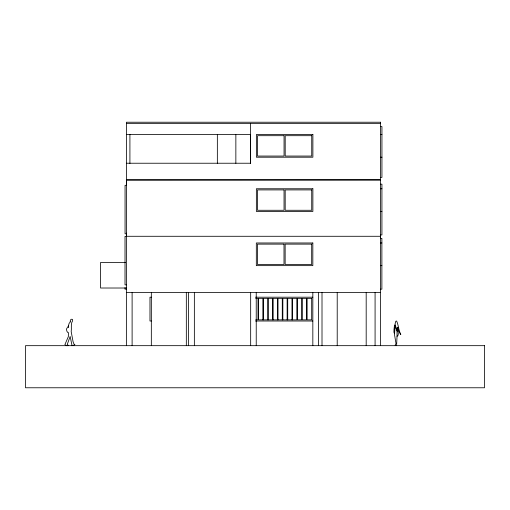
<?xml version="1.0" encoding="UTF-8"?>
<svg xmlns="http://www.w3.org/2000/svg" width="510" height="510" viewBox="0 0 510 510"><rect width="100%" height="100%" fill="white"/><g stroke="black" fill="none" stroke-linecap="round" stroke-linejoin="round"><path stroke-width="0.76" d="M235.856 163.296L235.862 134.736M380.53 238.234L380.53 236.283L380.53 345.672M397.73 330.321L397.781 331.29L397.252 331.309L395.001 324.271L395.798 321.236L396.646 321.032C398.361 324.679 398.406 328.905 400.038 332.813C402.925 338.742 396.965 328.65 397.781 327.178C396.933 330.072 399.234 332.903 397.851 335.803L397.022 336.256L396.614 345.672M394.568 332.456L394.867 327.05L394.581 335.102L396.002 343.44L395.135 345.289L396.327 345.672M397.774 331.156L397.736 330.576M395.122 325.036L394.421 325.871L393.981 329.619L393.918 332.182L394.491 333.782M72.745 345.672L74.913 344.588L73.988 344.091L73.108 341.859L71.19 331.685C71.795 327.356 70.488 324.016 72.637 320.72C73.453 318.253 69.303 318.871 70.431 321.829L70.048 321.753L69.959 322.473C68.276 323.289 69.073 326.572 67.664 326.961L66.434 329.16L66.88 331.251L67.913 332.635L68.493 332.616L68.327 336.664L64.885 344.639L66.561 345.672L68.002 345.64L68.04 345.136L67.212 344.55L70.144 336.453L72.044 345.672M126.378 179.953L380.581 179.909L126.378 179.953L126.378 185.512M126.423 123.356L380.6 123.356M380.581 126.588L381.939 126.588L381.939 177.365L380.581 177.365M126.423 134.544L250.608 134.544M380.581 134.544L381.939 134.544M380.581 157.207L381.939 157.207M126.423 163.232L250.633 163.232M380.575 184.174L381.926 184.174L381.926 234.944L380.575 234.944M126.416 185.321L125.058 185.321L125.058 233.797L126.416 233.797M380.575 188.764L381.926 188.764M380.575 211.427L381.926 211.427M126.372 236.379L125.014 236.379L125.014 284.86L126.372 284.86M380.53 238.387L381.882 238.387L381.882 289.164L380.53 289.164M380.53 242.977L381.882 242.977M125.581 262.484L100.546 262.484L100.546 288.016L126.365 288.016M380.53 265.64L381.882 265.64M126.372 289.164L125.014 289.164L125.014 287.595M126.372 292.606L380.53 292.606M151.33 297.196L149.972 297.196L149.972 321L151.33 321M255.491 297.196L312.834 297.196M255.733 298.344L258.015 298.344L258.015 319.859L255.733 319.859M255.491 321.007L312.834 321.007M397.022 336.256L397.041 330.99L394.759 325.163M375.079 292.606L375.079 345.672M366.186 292.606L366.186 345.672M337.212 292.606L337.212 345.672M322.008 292.606L322.008 345.672M318.565 292.606L318.565 345.672M312.834 292.606L312.834 345.672M292.561 319.859L292.561 298.344L296.839 298.344L296.839 319.859L258.589 319.859L258.589 298.344L262.867 298.344L262.867 319.859M291.988 319.859L291.988 298.344L287.71 298.344L287.71 319.859M287.13 319.859L287.13 298.344L282.852 298.344L282.852 319.859M282.279 319.859L282.279 298.344L278.001 298.344L278.001 319.859M277.427 319.859L277.427 298.344L273.15 298.344L273.15 319.859M272.576 319.859L272.576 298.344L268.298 298.344L268.298 319.859M267.724 319.859L267.724 298.344L263.44 298.344L263.44 319.859M256.23 292.606L256.23 345.672M250.608 123.356L250.633 163.449M250.671 292.606L250.671 345.672M250.557 134.366L250.557 163.449M217.349 134.736L217.349 163.296M194.355 292.606L194.355 345.672M188.617 292.606L188.617 345.672M186.328 292.606L186.328 345.672M151.33 292.606L151.33 345.672M132.109 292.606L132.109 345.672M129.916 134.366L129.916 163.449M126.378 233.108L126.372 345.672M68.582 325.699L68.372 327.286L68.582 325.699M380.6 122.228L126.423 122.228L126.416 236.283L380.575 236.283L380.6 122.228M312.885 134.544L256.371 134.544L256.371 157.207L312.885 157.207L312.885 134.544M284.057 135.692L257.518 135.692L257.518 156.06L284.057 156.06L284.057 135.692M311.737 135.692L285.198 135.692L285.198 156.06L311.737 156.06L311.737 135.692M312.879 188.764L256.364 188.764L256.364 211.427L312.879 211.427L312.879 188.764M284.044 189.911L257.512 189.911L257.512 210.279L284.044 210.279L284.044 189.911M311.731 189.911L285.192 189.911L285.192 210.279L311.731 210.279L311.731 189.911M312.834 242.977L256.32 242.977L256.32 265.64L312.834 265.64L312.834 242.977M284 244.124L257.467 244.124L257.467 264.492L284 264.492L284 244.124M311.686 244.124L285.147 244.124L285.147 264.492L311.686 264.492L311.686 244.124M301.69 298.344L297.413 298.344L297.413 319.859L301.69 319.859L301.69 298.344M306.542 298.344L302.264 298.344L302.264 319.859L306.542 319.859L306.542 298.344M311.686 298.344L307.116 298.344L307.116 319.859L311.686 319.859L311.686 298.344M484.5 345.672L25.5 345.672L25.5 387.772L484.5 387.772L484.5 345.672"/></g></svg>
